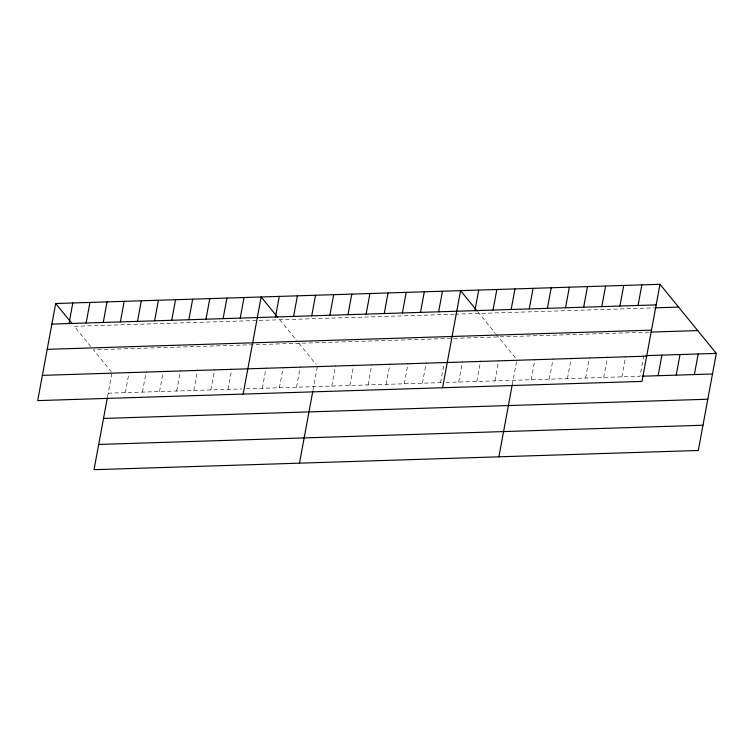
<?xml version="1.0" encoding="UTF-8"?>
<svg xmlns="http://www.w3.org/2000/svg" width="754" height="754" viewBox="0 0 754 754"><rect width="100%" height="100%" fill="white"/><g stroke="black" fill="none" stroke-linecap="round" stroke-linejoin="round"><path stroke-width="0.57" stroke-dasharray="3.77 2.83" d="M107.549 396.632L112.007 372.599M125.315 392.646L129.132 372.052M142.431 392.099L146.248 371.505M159.556 391.552L163.373 370.968M176.681 391.015L180.498 370.421M193.797 390.468L197.614 369.875M210.922 389.922L214.739 369.328M228.038 389.375L231.855 368.791M262.288 388.291L266.105 367.698M279.404 387.744L283.221 367.151M296.529 387.198L300.346 366.614M313.014 390.101L317.462 366.067M331.779 386.076L335.596 365.492M349.913 385.501L353.72 364.917M368.037 384.926L371.854 364.342M386.161 384.351L389.978 363.758M404.295 383.777L408.112 363.183M422.419 383.202L426.236 362.608M440.553 382.627L444.37 362.033M458.677 382.052L462.494 361.458M476.811 381.467L480.628 360.883M494.935 380.893L498.752 360.308M512.22 384.908L516.886 359.724M531.193 379.743L535.01 359.149M549.327 379.168L553.144 358.574M567.451 378.593L571.268 357.999M585.585 378.018L589.402 357.424M603.709 377.434L607.526 356.849M621.843 376.859L625.66 356.274M643.784 355.69L639.967 376.284L445.086 382.476M454.228 314.229L74.278 326.312L91.3 347.189M455.359 314.192L653.643 307.896M648.996 332.137L93.421 349.799L111.319 371.75M108.19 393.192L241.742 388.941M246.304 388.8L443.955 382.514M477.782 311.751L495.463 333.447M496.17 334.324L516.198 358.885M279.734 319.781L296.756 340.657M298.886 343.268L316.086 364.38"/><path stroke-width="1.13" d="M55.692 303.513L37.7 400.61L641.993 381.401L659.986 284.305L55.692 303.513L72.214 323.777M69 323.56L72.818 302.967M86.126 323.014L89.943 302.42M103.241 322.467L107.059 301.873M120.367 321.92L124.184 301.336M107.341 397.782L94.014 469.695L698.308 450.487L716.3 353.39L659.986 284.305M137.492 321.383L141.309 300.789M154.608 320.836L158.425 300.243M171.733 320.29L175.55 299.706M188.849 319.743L192.666 299.159M205.974 319.206L209.791 298.612M223.099 318.659L226.916 298.066M240.215 318.113L244.032 297.528M243.156 394.078L261.157 296.982L277.67 317.246M275.464 316.991L279.282 296.407M293.598 316.416L297.415 295.832M311.722 315.841L315.54 295.248M299.47 463.163L312.797 391.251M329.856 315.266L333.673 294.673M347.98 314.691L351.798 294.098M366.114 314.116L369.931 293.523M384.238 313.541L388.056 292.948M402.372 312.957L406.189 292.373M420.496 312.382L424.313 291.798M438.63 311.807L442.447 291.214M442.579 387.744L460.571 290.639L477.094 310.902M474.888 310.657L478.705 290.064M493.012 310.082L496.829 289.489M511.146 309.508L514.963 288.914M498.884 456.83L512.22 384.908M529.27 308.923L533.087 288.339M547.404 308.348L551.221 287.764M565.528 307.773L569.345 287.18M583.662 307.198L587.47 286.605M601.786 306.624L605.603 286.03M619.92 306.049L623.728 285.455M638.044 305.474L641.861 284.88M658.101 375.709L661.918 355.115M676.225 375.134L680.042 354.54M694.359 374.559L698.176 353.965M51.885 324.097L656.178 304.889M654.774 307.858L678.572 307.104M47.2 349.347L651.494 330.139M651.258 332.071L697.714 330.591M646.055 355.624L716.3 353.39M42.375 375.36L646.668 356.152M642.238 376.208L712.483 373.984M103.515 418.432L707.808 399.224M98.689 444.445L702.982 425.237"/></g></svg>
